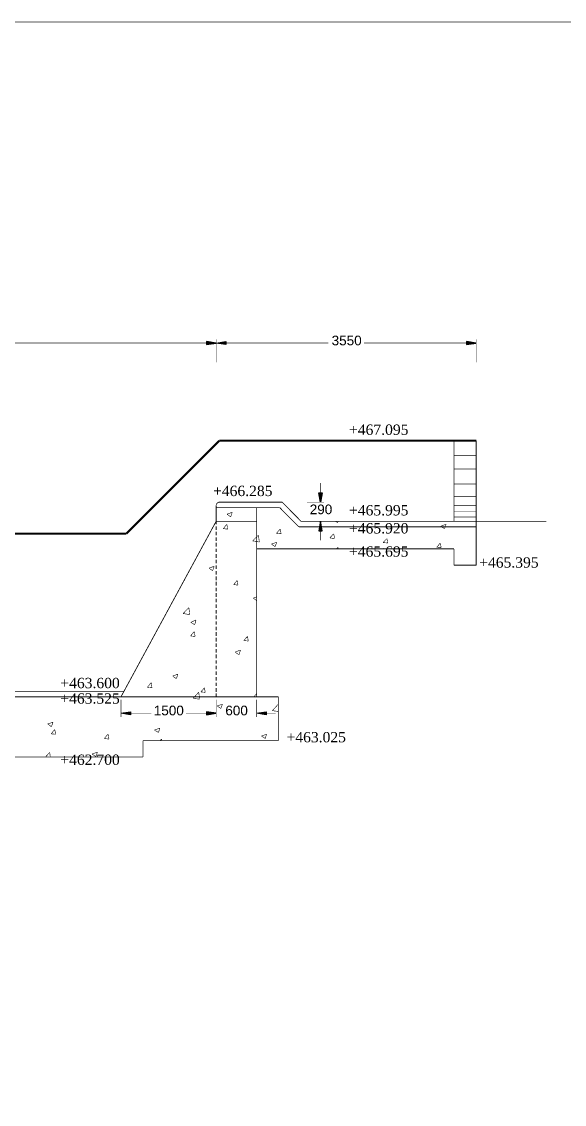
# Model space of a CAD drawing. Header units: millimetres. Extents: x 5 to 839, y 41 to 552.
# Drawn here: x 535.4 to 619.6, y 384 to 551.9 of the extents above; entities that cross this region are included whole.
import ezdxf

# ---------------------------------------------------------------- set-up
doc = ezdxf.new("R2010")
doc.units = ezdxf.units.MM
for name, color, linetype in [('H', 7, 'Continuous'), ('P', 7, 'Continuous'), ('T', 7, 'Continuous')]:
    doc.layers.add(name, color=color, linetype=linetype)

msp = doc.modelspace()

# ---------------------------------------------------------------- hatches: boundary and pattern name
at = {"layer": 'H', "linetype": 'Continuous'}
for points in [[(564.109, 501.844), (564.109, 502.32), (565.591, 502.056), (564.109, 501.844)], [(567.073, 501.844), (565.591, 502.056), (567.073, 502.32), (567.073, 501.844)], [(604.449, 501.844), (604.449, 502.32), (605.931, 502.056), (604.449, 501.844)], [(581.766, 477.379), (581.501, 478.861), (582.013, 478.861), (581.766, 477.379)], [(581.501, 472.934), (581.766, 474.416), (582.013, 472.934), (581.501, 472.934)], [(552.291, 444.412), (550.81, 444.659), (552.291, 444.87), (552.291, 444.412)], [(564.109, 444.412), (564.109, 444.87), (565.591, 444.659), (564.109, 444.412)], [(564.109, 444.412), (564.109, 444.87), (565.591, 444.659), (564.109, 444.412)], [(573.334, 444.412), (571.853, 444.659), (573.334, 444.87), (573.334, 444.412)]]:
    msp.add_hatch(color=256, dxfattribs=at).paths.add_polyline_path(points)

# ---------------------------------------------------------------- linework, layer by layer
at = {"layer": 'P'}
for points, const_width in [([(6.738, 41.769), (833.878, 41.769), (833.878, 551.886), (6.738, 551.886), (833.878, 551.886)], 0.085), ([(565.573, 499.057), (565.573, 502.655)], 0.085), ([(565.573, 499.057), (565.573, 502.655)], 0.085), ([(605.931, 499.057), (605.931, 502.655)], 0.085), ([(564.092, 502.073), (528.108, 502.073)], 0.085), ([(567.055, 502.073), (582.983, 502.073)], 0.085), ([(604.449, 502.073), (588.522, 502.073)], 0.085), ([(566.05, 486.922), (551.656, 472.511)], 0.339), ([(605.931, 486.922), (566.05, 486.922)], 0.339), ([(602.492, 474.416), (602.492, 486.922)], 0.127), ([(605.931, 486.922), (605.931, 467.607)], 0.127), ([(602.492, 484.664), (605.931, 484.664)], 0.085), ([(602.492, 482.547), (605.931, 482.547)], 0.085), ([(581.748, 478.861), (581.748, 480.342)], 0.085), ([(602.492, 480.219), (605.931, 480.219)], 0.085), ([(565.679, 477.15), (565.644, 477.079), (565.626, 476.991)], 0.127), ([(565.856, 477.326), (565.785, 477.291), (565.714, 477.22), (565.679, 477.15)], 0.127), ([(565.926, 477.361), (565.856, 477.326)], 0.127), ([(566.067, 477.397), (565.926, 477.361)], 0.127), ([(575.822, 477.397), (566.05, 477.397)], 0.127), ([(578.75, 474.416), (575.822, 477.397)], 0.127), ([(579.684, 477.397), (582.295, 477.397)], 0.085), ([(602.492, 478.226), (605.931, 478.226)], 0.085), ([(565.573, 474.416), (565.573, 476.92)], 0.127), ([(575.451, 476.532), (565.573, 476.532)], 0.127), ([(567.267, 475.527), (568.078, 475.827)], 0.085), ([(567.267, 475.527), (567.831, 475.103)], 0.085), ([(567.831, 475.103), (568.078, 475.827)], 0.085), ([(571.853, 476.532), (571.853, 447.199)], 0.127), ([(578.414, 473.569), (575.451, 476.532)], 0.127), ([(602.492, 476.832), (605.931, 476.832)], 0.085), ([(602.492, 475.95), (605.931, 475.95)], 0.085), ([(565.573, 474.416), (550.81, 447.199)], 0.127), ([(565.573, 474.416), (565.573, 473.957)], 0.169), ([(565.573, 473.657), (565.573, 473.075)], 0.169), ([(565.573, 474.416), (571.853, 474.416)], 0.127), ([(566.685, 473.287), (567.231, 473.957)], 0.085), ([(567.39, 473.198), (567.231, 473.957)], 0.085), ([(578.414, 473.569), (605.931, 473.569)], 0.127), ([(578.75, 474.416), (605.931, 474.416)], 0.127), ([(579.684, 474.416), (582.295, 474.416)], 0.085), ([(584.077, 474.416), (584.412, 474.222)], 0.085), ([(584.412, 474.222), (584.5, 474.416)], 0.085), ([(600.428, 473.657), (601.222, 473.957)], 0.085), ([(600.463, 473.657), (600.551, 473.569), (601.01, 473.287)], 0.085), ([(601.133, 473.569), (601.274, 473.957)], 0.085), ([(602.492, 475.103), (605.931, 475.103)], 0.085), ([(605.931, 474.416), (616.797, 474.416)], 0.127), ([(383.716, 472.511), (551.656, 472.511)], 0.339), ([(565.573, 472.81), (565.573, 472.228)], 0.169), ([(565.573, 471.928), (565.573, 471.382)], 0.169), ([(566.685, 473.287), (567.355, 473.198)], 0.085), ([(571.253, 471.382), (571.853, 472.017)], 0.085), ([(571.853, 472.017), (572.135, 472.299)], 0.085), ([(572.276, 471.205), (572.135, 472.299)], 0.085), ([(574.94, 472.563), (575.486, 473.198)], 0.085), ([(574.94, 472.563), (575.663, 472.475)], 0.085), ([(575.663, 472.475), (575.522, 473.198)], 0.085), ([(581.748, 472.934), (581.748, 471.452)], 0.085), ([(583.23, 471.84), (583.777, 472.475)], 0.085), ([(583.953, 471.752), (583.83, 472.475)], 0.085), ([(601.01, 473.287), (601.133, 473.569)], 0.085), ([(565.573, 471.082), (565.573, 470.482)], 0.169), ([(565.573, 470.182), (565.573, 469.635)], 0.169), ([(571.253, 471.382), (571.853, 471.293)], 0.085), ([(571.853, 471.293), (572.276, 471.205)], 0.085), ([(574.128, 470.87), (574.975, 471.17)], 0.085), ([(574.181, 470.87), (574.728, 470.482)], 0.085), ([(574.728, 470.482), (574.975, 471.17)], 0.085), ([(583.23, 471.84), (583.918, 471.752)], 0.085), ([(584.253, 470.147), (584.465, 470.394)], 0.085), ([(584.5, 470.147), (584.465, 470.394)], 0.085), ([(591.326, 470.147), (591.538, 470.235)], 0.085), ([(591.485, 471.117), (592.032, 471.717)], 0.085), ([(591.538, 471.117), (592.208, 471.047)], 0.085), ([(591.538, 470.147), (591.573, 470.235)], 0.085), ([(592.208, 471.047), (592.085, 471.717)], 0.085), ([(599.793, 470.359), (600.34, 471.047)], 0.085), ([(599.793, 470.359), (600.463, 470.323)], 0.085), ([(600.498, 470.323), (600.375, 471.047)], 0.085), ([(565.573, 469.336), (565.573, 468.753)], 0.169), ([(571.853, 470.147), (602.492, 470.147)], 0.127), ([(602.492, 470.147), (602.492, 467.607)], 0.127), ([(564.444, 467.148), (565.238, 467.431)], 0.085), ([(564.48, 467.148), (565.027, 466.76)], 0.085), ([(565.027, 466.76), (565.273, 467.431)], 0.085), ([(565.573, 468.454), (565.573, 467.907)], 0.169), ([(565.573, 467.607), (565.573, 467.007)], 0.169), ([(602.492, 467.607), (605.931, 467.607)], 0.127), ([(560.705, 465.279), (560.67, 465.402)], 0.085), ([(565.573, 466.725), (565.573, 466.161)], 0.169), ([(565.573, 465.878), (565.573, 465.279)], 0.169), ([(568.29, 464.608), (568.837, 465.243)], 0.085), ([(568.96, 464.52), (568.837, 465.243)], 0.085), ([(565.573, 465.032), (565.573, 464.432)], 0.169), ([(565.573, 464.132), (565.573, 463.55)], 0.169), ([(568.29, 464.608), (568.96, 464.52)], 0.085), ([(565.573, 463.285), (565.573, 462.703)], 0.169), ([(565.573, 462.403), (565.573, 461.857)], 0.169), ([(571.341, 462.492), (571.853, 462.703)], 0.085), ([(571.341, 462.492), (571.853, 462.139)], 0.085), ([(560.458, 460.11), (561.34, 461.045)], 0.085), ([(561.481, 459.952), (561.34, 461.045)], 0.085), ([(565.573, 461.557), (565.573, 460.957)], 0.169), ([(565.573, 460.657), (565.573, 460.11)], 0.169), ([(560.458, 460.11), (561.481, 459.952)], 0.085), ([(561.64, 458.752), (562.451, 459.105)], 0.085), ([(561.64, 458.752), (562.24, 458.382)], 0.085), ([(562.24, 458.382), (562.451, 459.052)], 0.085), ([(565.573, 459.811), (565.573, 459.228)], 0.169), ([(565.573, 458.929), (565.573, 458.382)], 0.169), ([(561.605, 456.636), (562.151, 457.288)], 0.085), ([(562.328, 456.565), (562.151, 457.323)], 0.085), ([(565.573, 458.082), (565.573, 457.482)], 0.169), ([(565.573, 457.235), (565.573, 456.636)], 0.169), ([(561.605, 456.636), (562.275, 456.565)], 0.085), ([(565.573, 456.353), (565.573, 455.754)], 0.169), ([(565.573, 455.507), (565.573, 454.907)], 0.169), ([(569.86, 455.93), (570.442, 456.565)], 0.085), ([(569.895, 455.93), (570.565, 455.842)], 0.085), ([(570.565, 455.842), (570.442, 456.565)], 0.085), ([(565.573, 454.607), (565.573, 454.06)], 0.169), ([(565.573, 453.76), (565.573, 453.178)], 0.169), ([(568.537, 454.148), (569.348, 454.448)], 0.085), ([(568.537, 454.113), (569.101, 453.725)], 0.085), ([(569.136, 453.725), (569.348, 454.448)], 0.085), ([(565.573, 452.878), (565.573, 452.332)], 0.169), ([(565.573, 452.032), (565.573, 451.432)], 0.169), ([(558.853, 450.427), (559.647, 450.709)], 0.085), ([(558.853, 450.374), (559.4, 450.003)], 0.085), ([(559.4, 450.003), (559.647, 450.709)], 0.085), ([(565.573, 451.132), (565.573, 450.585)], 0.169), ([(565.573, 450.286), (565.573, 449.703)], 0.169), ([(554.919, 448.68), (555.466, 449.368)], 0.085), ([(554.919, 448.68), (555.625, 448.592)], 0.085), ([(555.625, 448.592), (555.502, 449.368)], 0.085), ([(563.21, 447.957), (563.757, 448.592)], 0.085), ([(563.88, 447.887), (563.757, 448.592)], 0.085), ([(565.573, 449.404), (565.573, 448.857)], 0.169), ([(565.573, 448.557), (565.573, 447.957)], 0.169), ([(575.239, 447.199), (494.93, 447.199)], 0.127), ([(551.268, 448.045), (521.847, 448.045)], 0.127), ([(550.81, 446.74), (550.81, 444.077)], 0.085), ([(561.975, 446.987), (562.24, 447.199)], 0.085), ([(561.975, 446.952), (562.998, 446.828)], 0.085), ([(562.24, 447.199), (562.875, 447.922)], 0.085), ([(562.998, 446.828), (562.963, 447.199), (562.875, 447.922)], 0.085), ([(563.21, 447.957), (563.88, 447.887)], 0.085), ([(565.573, 447.71), (565.573, 447.199)], 0.169), ([(565.573, 446.74), (565.573, 444.077)], 0.085), ([(565.573, 446.74), (565.573, 444.077)], 0.085), ([(571.465, 447.252), (571.853, 447.675)], 0.085), ([(571.588, 447.199), (571.465, 447.252)], 0.085), ([(572.188, 447.163), (571.588, 447.199)], 0.085), ([(571.853, 446.74), (571.853, 444.077)], 0.085), ([(575.239, 447.199), (575.239, 440.39)], 0.127), ([(565.714, 445.77), (566.561, 446.052)], 0.085), ([(565.75, 445.77), (566.297, 445.382)], 0.085), ([(566.297, 445.382), (566.561, 446.052)], 0.085), ([(574.305, 445.047), (575.187, 446.017)], 0.085), ([(574.305, 445.047), (575.239, 444.923)], 0.085), ([(575.239, 445.594), (575.187, 445.982)], 0.085), ([(552.291, 444.659), (555.502, 444.659)], 0.085), ([(564.092, 444.659), (560.917, 444.659)], 0.085), ([(564.092, 444.659), (562.61, 444.659)], 0.085), ([(573.334, 444.659), (574.798, 444.659)], 0.085), ([(539.415, 442.965), (540.262, 443.265)], 0.085), ([(539.468, 442.965), (540.015, 442.542)], 0.085), ([(539.962, 441.448), (540.526, 442.119)], 0.085), ([(540.015, 442.542), (540.262, 443.265)], 0.085), ([(540.685, 441.396), (540.526, 442.119)], 0.085), ([(556.013, 442.031), (556.807, 442.33)], 0.085), ([(556.013, 442.031), (556.613, 441.66)], 0.085), ([(556.613, 441.66), (556.86, 442.33)], 0.085), ([(539.962, 441.448), (540.65, 441.396)], 0.085), ([(548.217, 440.725), (548.781, 441.396)], 0.085), ([(548.217, 440.725), (548.94, 440.637)], 0.085), ([(548.94, 440.637), (548.816, 441.396)], 0.085), ([(575.239, 440.39), (554.232, 440.39)], 0.127), ([(554.232, 440.39), (554.232, 437.85)], 0.127), ([(556.86, 440.39), (557.071, 440.637)], 0.085), ([(557.16, 440.39), (557.107, 440.637)], 0.085), ([(572.611, 441.113), (573.405, 441.396)], 0.085), ([(572.611, 441.113), (573.193, 440.725)], 0.085), ([(573.193, 440.725), (573.405, 441.396)], 0.085), ([(539.08, 437.85), (539.75, 438.573)], 0.085), ([(539.838, 437.85), (539.75, 438.573)], 0.085), ([(546.312, 438.309), (547.123, 438.609)], 0.085), ([(546.911, 437.938), (547.158, 438.609)], 0.085), ([(554.232, 437.85), (488.315, 437.85)], 0.127), ([(546.312, 438.309), (546.911, 437.938)], 0.085)]:
    msp.add_lwpolyline(points, dxfattribs=dict(at, const_width=const_width))
for points in [[(564.092, 502.32), (564.092, 501.862), (565.573, 502.073), (564.092, 502.32)], [(567.055, 502.32), (567.055, 501.862), (565.573, 502.073), (567.055, 502.32)], [(604.449, 502.32), (604.449, 501.862), (605.931, 502.073), (604.449, 502.32)], [(581.501, 478.861), (582.013, 478.861), (581.748, 477.397), (581.501, 478.861)], [(581.501, 472.934), (582.013, 472.934), (581.748, 474.416), (581.501, 472.934)], [(552.291, 444.87), (552.291, 444.412), (550.81, 444.659), (552.291, 444.87)], [(564.092, 444.87), (564.092, 444.412), (565.573, 444.659), (564.092, 444.87)], [(564.092, 444.87), (564.092, 444.412), (565.573, 444.659), (564.092, 444.87)], [(573.334, 444.87), (573.334, 444.412), (571.853, 444.659), (573.334, 444.87)]]:
    msp.add_lwpolyline(points, dxfattribs=at)

# ---------------------------------------------------------------- texts
at = {"layer": 'T', "attachment_point": 7}
for s, insert, char_height in [('{\\fArial|b0|i0|c0|p18;3550}', (583.5, 501.7), 1.5), ('{\\fTimes New Roman|b0|i0|c0|p18;+467.095}', (586.2, 487.8), 1.6), ('{\\fTimes New Roman|b0|i0|c0|p18;+466.285}', (565.1, 478.3), 1.6), ('{\\fArial|b0|i0|c0|p18;290}', (580.1, 475.5), 1.5), ('{\\fTimes New Roman|b0|i0|c0|p18;+465.995}', (586.2, 475.3), 1.6), ('{\\fTimes New Roman|b0|i0|c0|p18;+465.920}', (586.2, 472.5), 1.6), ('{\\fTimes New Roman|b0|i0|c0|p18;+465.695}', (586.2, 468.9), 1.6), ('{\\fTimes New Roman|b0|i0|c0|p18;+465.395}', (606.4, 467.2), 1.6), ('{\\fTimes New Roman|b0|i0|c0|p18;+463.600}', (541.4, 448.5), 1.6), ('{\\fTimes New Roman|b0|i0|c0|p18;+463.525}', (541.4, 446.1), 1.6), ('{\\fArial|b0|i0|c0|p18;1500}', (555.9, 444.3), 1.5), ('{\\fArial|b0|i0|c0|p18;600}', (567, 444.3), 1.5), ('{\\fTimes New Roman|b0|i0|c0|p18;+463.025}', (576.5, 440.1), 1.6), ('{\\fTimes New Roman|b0|i0|c0|p18;+462.700}', (541.4, 436.6), 1.6)]:
    msp.add_mtext(s, dxfattribs=dict(at, insert=insert, char_height=char_height))

doc.saveas('drawing.dxf')
